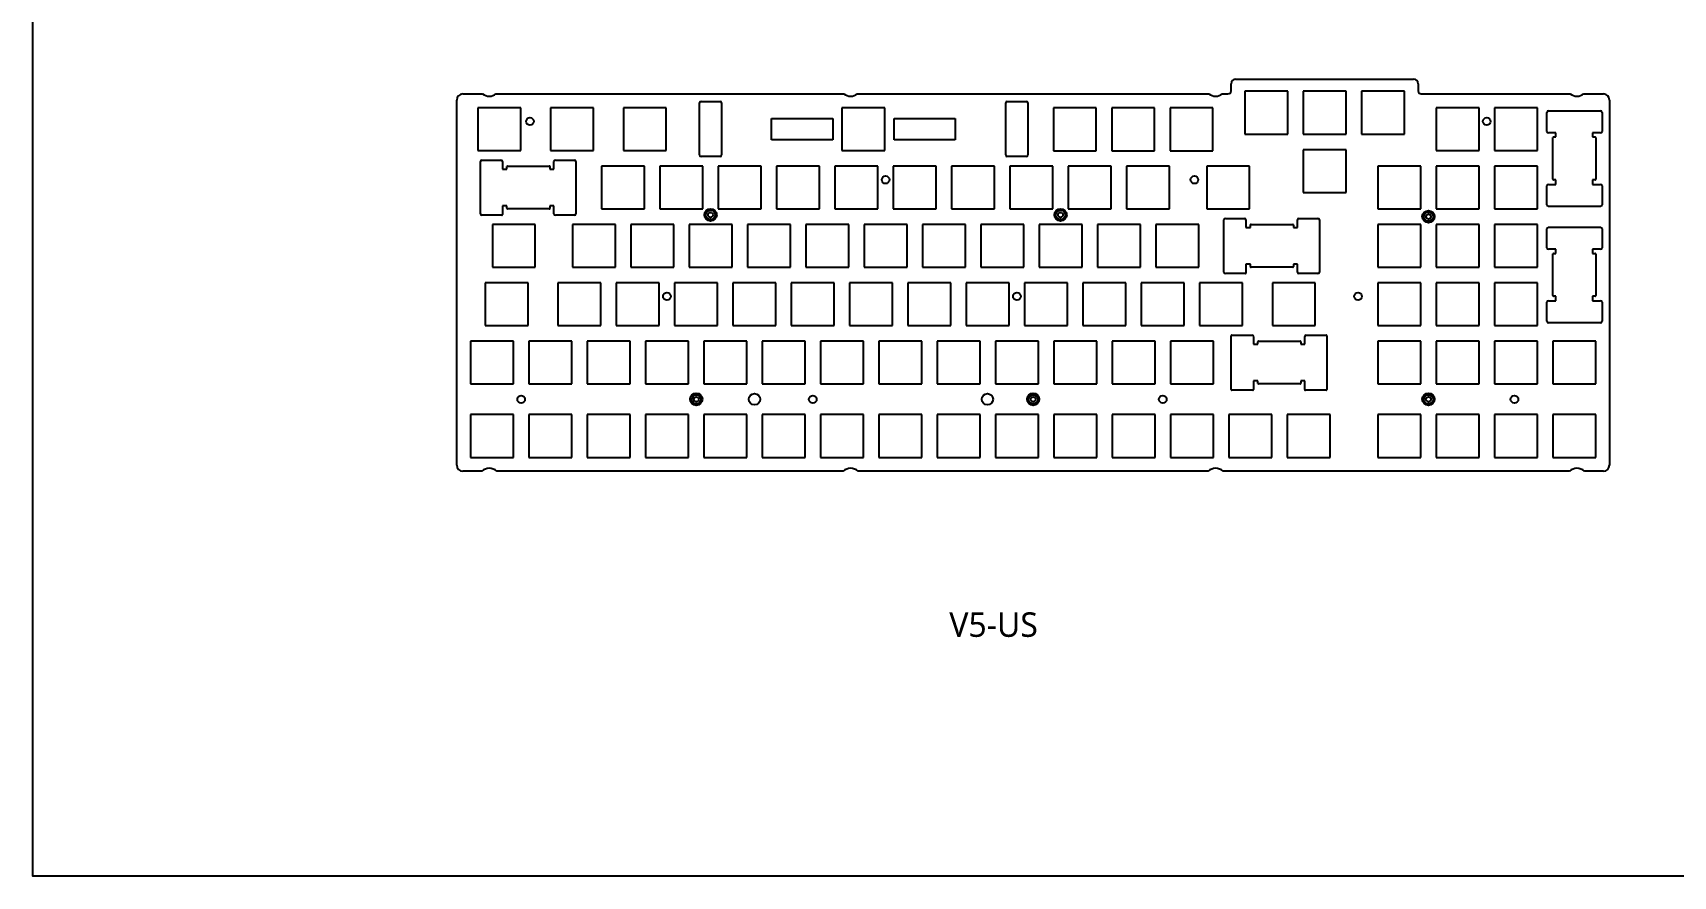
# Model space of a CAD drawing. Header units: millimetres. Extents: x -1930 to -997, y 85 to 636.
# Drawn here: x -1930 to -1394, y 85 to 360 of the extents above; entities that cross this region are included whole.
import ezdxf

# ---------------------------------------------------------------- set-up
doc = ezdxf.new("R2010")
doc.units = ezdxf.units.MM
doc.header["$LTSCALE"] = 30.734
doc.layers.get('0').update_dxf_attribs({"linetype": 'CONTINUOUS'})
doc.layers.add('dim', color=82, linetype='CONTINUOUS', lineweight=9)
doc.styles.add('ROMANC', font='romanc.shx', dxfattribs={"bigfont": 'gbcbig.shx'})

msp = doc.modelspace()

# ---------------------------------------------------------------- linework, layer by layer
at = {"color": 7, "linetype": 'Continuous'}
for p, q in [((-1538.594, 341.281), (-1538.594, 343.621)), ((-1537.094, 345.121), (-1478.994, 345.121)), ((-1477.494, 343.621), (-1477.494, 341.281)), ((-1791.456, 219.081), (-1791.456, 338.281)), ((-1789.456, 340.281), (-1783.014, 340.281)), ((-1778.649, 340.281), (-1665.014, 340.281)), ((-1711.673, 337.839), (-1705.473, 337.839)), ((-1660.649, 340.281), (-1545.814, 340.281)), ((-1611.673, 337.839), (-1605.473, 337.839)), ((-1541.449, 340.281), (-1539.594, 340.281)), ((-1520.094, 341.121), (-1534.094, 341.121)), ((-1534.094, 341.121), (-1534.094, 327.121)), ((-1520.094, 327.121), (-1520.094, 341.121)), ((-1501.044, 341.121), (-1515.044, 341.121)), ((-1515.044, 341.121), (-1515.044, 327.121)), ((-1501.044, 327.121), (-1501.044, 341.121)), ((-1481.994, 341.121), (-1495.994, 341.121)), ((-1495.994, 341.121), (-1495.994, 327.121)), ((-1481.994, 327.121), (-1481.994, 341.121)), ((-1476.494, 340.281), (-1427.814, 340.281)), ((-1423.449, 340.281), (-1417.006, 340.281)), ((-1415.006, 338.281), (-1415.006, 219.081)), ((-1784.586, 335.781), (-1784.586, 321.781)), ((-1770.586, 335.781), (-1784.586, 335.781)), ((-1770.586, 321.781), (-1770.586, 335.781)), ((-1760.821, 335.781), (-1760.821, 321.781)), ((-1746.821, 335.781), (-1760.821, 335.781)), ((-1746.821, 321.781), (-1746.821, 335.781)), ((-1737.056, 335.781), (-1737.056, 321.781)), ((-1723.056, 335.781), (-1737.056, 335.781)), ((-1723.056, 321.781), (-1723.056, 335.781)), ((-1712.173, 320.339), (-1712.173, 337.339)), ((-1704.973, 337.339), (-1704.973, 320.339)), ((-1688.651, 325.281), (-1688.651, 332.281)), ((-1688.651, 332.281), (-1668.651, 332.281)), ((-1668.651, 332.281), (-1668.651, 325.281)), ((-1665.651, 335.781), (-1665.651, 321.781)), ((-1651.651, 335.781), (-1665.651, 335.781)), ((-1651.651, 321.781), (-1651.651, 335.781)), ((-1648.651, 325.281), (-1648.651, 332.281)), ((-1648.651, 332.281), (-1628.651, 332.281)), ((-1628.651, 332.281), (-1628.651, 325.281)), ((-1612.173, 320.339), (-1612.173, 337.339)), ((-1604.973, 337.339), (-1604.973, 320.339)), ((-1596.626, 335.731), (-1596.626, 321.731)), ((-1582.626, 335.731), (-1596.626, 335.731)), ((-1582.626, 321.731), (-1582.626, 335.731)), ((-1577.576, 335.731), (-1577.576, 321.731)), ((-1563.576, 335.731), (-1577.576, 335.731)), ((-1563.576, 321.731), (-1563.576, 335.731)), ((-1558.526, 335.731), (-1558.526, 321.731)), ((-1544.526, 335.731), (-1558.526, 335.731)), ((-1544.526, 321.731), (-1544.526, 335.731)), ((-1457.606, 335.781), (-1471.606, 335.781)), ((-1471.606, 335.781), (-1471.606, 321.781)), ((-1457.606, 321.781), (-1457.606, 335.781)), ((-1438.556, 335.781), (-1452.556, 335.781)), ((-1452.556, 335.781), (-1452.556, 321.781)), ((-1438.556, 321.781), (-1438.556, 335.781)), ((-1435.448, 328.041), (-1435.448, 334.241)), ((-1434.948, 334.741), (-1417.948, 334.741)), ((-1417.448, 334.241), (-1417.448, 328.041)), ((-1534.094, 327.121), (-1520.094, 327.121)), ((-1515.044, 327.121), (-1501.044, 327.121)), ((-1495.994, 327.121), (-1481.994, 327.121)), ((-1432.506, 327.541), (-1434.948, 327.541)), ((-1432.506, 326.218), (-1432.506, 327.541)), ((-1417.948, 327.541), (-1420.506, 327.541)), ((-1420.506, 327.541), (-1420.506, 326.218)), ((-1784.586, 321.781), (-1770.586, 321.781)), ((-1760.821, 321.781), (-1746.821, 321.781)), ((-1737.056, 321.781), (-1723.056, 321.781)), ((-1668.651, 325.281), (-1688.651, 325.281)), ((-1665.651, 321.781), (-1651.651, 321.781)), ((-1628.651, 325.281), (-1648.651, 325.281)), ((-1596.626, 321.731), (-1582.626, 321.731)), ((-1577.576, 321.731), (-1563.576, 321.731)), ((-1558.526, 321.731), (-1544.526, 321.731)), ((-1501.044, 322.071), (-1515.044, 322.071)), ((-1515.044, 322.071), (-1515.044, 308.071)), ((-1501.044, 308.071), (-1501.044, 322.071)), ((-1471.606, 321.781), (-1457.606, 321.781)), ((-1452.556, 321.781), (-1438.556, 321.781)), ((-1433.506, 312.418), (-1433.506, 326.018)), ((-1433.306, 326.218), (-1432.506, 326.218)), ((-1420.506, 326.218), (-1419.706, 326.218)), ((-1419.506, 326.018), (-1419.506, 312.418)), ((-1783.734, 301.172), (-1783.734, 318.172)), ((-1783.234, 318.672), (-1777.034, 318.672)), ((-1776.534, 318.172), (-1776.534, 315.731)), ((-1775.056, 315.731), (-1775.056, 316.531)), ((-1774.856, 316.731), (-1761.256, 316.731)), ((-1761.056, 316.531), (-1761.056, 315.731)), ((-1759.734, 315.731), (-1759.734, 318.172)), ((-1759.234, 318.672), (-1753.034, 318.672)), ((-1752.534, 318.172), (-1752.534, 301.172)), ((-1744.151, 316.731), (-1744.151, 302.731)), ((-1730.151, 316.731), (-1744.151, 316.731)), ((-1730.151, 302.731), (-1730.151, 316.731)), ((-1725.101, 316.731), (-1725.101, 302.731)), ((-1711.101, 316.731), (-1725.101, 316.731)), ((-1705.473, 319.839), (-1711.673, 319.839)), ((-1711.101, 302.731), (-1711.101, 316.731)), ((-1706.051, 316.731), (-1706.051, 302.731)), ((-1692.051, 316.731), (-1706.051, 316.731)), ((-1692.051, 302.731), (-1692.051, 316.731)), ((-1687.001, 316.731), (-1687.001, 302.731)), ((-1673.001, 316.731), (-1687.001, 316.731)), ((-1673.001, 302.731), (-1673.001, 316.731)), ((-1667.951, 316.731), (-1667.951, 302.731)), ((-1653.951, 316.731), (-1667.951, 316.731)), ((-1653.951, 302.731), (-1653.951, 316.731)), ((-1648.901, 316.731), (-1648.901, 302.731)), ((-1634.901, 316.731), (-1648.901, 316.731)), ((-1634.901, 302.731), (-1634.901, 316.731)), ((-1629.851, 316.731), (-1629.851, 302.731)), ((-1615.851, 316.731), (-1629.851, 316.731)), ((-1615.851, 302.731), (-1615.851, 316.731)), ((-1605.473, 319.839), (-1611.673, 319.839)), ((-1610.801, 316.731), (-1610.801, 302.731)), ((-1596.801, 316.731), (-1610.801, 316.731)), ((-1596.801, 302.731), (-1596.801, 316.731)), ((-1591.751, 316.731), (-1591.751, 302.731)), ((-1577.751, 316.731), (-1591.751, 316.731)), ((-1577.751, 302.731), (-1577.751, 316.731)), ((-1572.701, 316.731), (-1572.701, 302.731)), ((-1558.701, 316.731), (-1572.701, 316.731)), ((-1558.701, 302.731), (-1558.701, 316.731)), ((-1532.556, 316.731), (-1546.556, 316.731)), ((-1546.556, 316.731), (-1546.556, 302.731)), ((-1532.556, 302.731), (-1532.556, 316.731)), ((-1476.656, 316.731), (-1490.656, 316.731)), ((-1490.656, 316.731), (-1490.656, 302.731)), ((-1476.656, 302.731), (-1476.656, 316.731)), ((-1457.606, 316.731), (-1471.606, 316.731)), ((-1471.606, 316.731), (-1471.606, 302.731)), ((-1457.606, 302.731), (-1457.606, 316.731)), ((-1438.556, 316.731), (-1452.556, 316.731)), ((-1452.556, 316.731), (-1452.556, 302.731)), ((-1438.556, 302.731), (-1438.556, 316.731)), ((-1776.534, 315.731), (-1775.056, 315.731)), ((-1761.056, 315.731), (-1759.734, 315.731)), ((-1434.948, 310.741), (-1432.506, 310.741)), ((-1432.506, 312.218), (-1433.306, 312.218)), ((-1432.506, 310.741), (-1432.506, 312.218)), ((-1419.706, 312.218), (-1420.506, 312.218)), ((-1420.506, 312.218), (-1420.506, 310.741)), ((-1420.506, 310.741), (-1417.948, 310.741)), ((-1515.044, 308.071), (-1501.044, 308.071)), ((-1435.448, 304.041), (-1435.448, 310.241)), ((-1417.448, 310.241), (-1417.448, 304.041)), ((-1776.734, 300.672), (-1783.234, 300.672)), ((-1776.534, 303.731), (-1776.534, 300.872)), ((-1775.056, 303.731), (-1776.534, 303.731)), ((-1775.056, 302.931), (-1775.056, 303.731)), ((-1761.256, 302.731), (-1774.856, 302.731)), ((-1761.056, 303.731), (-1761.056, 302.931)), ((-1759.734, 303.731), (-1761.056, 303.731)), ((-1759.734, 301.172), (-1759.734, 303.731)), ((-1753.034, 300.672), (-1759.234, 300.672)), ((-1744.151, 302.731), (-1730.151, 302.731)), ((-1725.101, 302.731), (-1711.101, 302.731)), ((-1706.051, 302.731), (-1692.051, 302.731)), ((-1687.001, 302.731), (-1673.001, 302.731)), ((-1667.951, 302.731), (-1653.951, 302.731)), ((-1648.901, 302.731), (-1634.901, 302.731)), ((-1629.851, 302.731), (-1615.851, 302.731)), ((-1610.801, 302.731), (-1596.801, 302.731)), ((-1591.751, 302.731), (-1577.751, 302.731)), ((-1572.701, 302.731), (-1558.701, 302.731)), ((-1546.556, 302.731), (-1532.556, 302.731)), ((-1490.656, 302.731), (-1476.656, 302.731)), ((-1471.606, 302.731), (-1457.606, 302.731)), ((-1452.556, 302.731), (-1438.556, 302.731)), ((-1417.948, 303.541), (-1434.948, 303.541)), ((-1779.806, 297.681), (-1779.806, 283.681)), ((-1765.806, 297.681), (-1779.806, 297.681)), ((-1765.806, 283.681), (-1765.806, 297.681)), ((-1753.661, 297.681), (-1753.661, 283.681)), ((-1739.661, 297.681), (-1753.661, 297.681)), ((-1739.661, 283.681), (-1739.661, 297.681)), ((-1734.611, 297.681), (-1734.611, 283.681)), ((-1720.611, 297.681), (-1734.611, 297.681)), ((-1720.611, 283.681), (-1720.611, 297.681)), ((-1715.561, 297.681), (-1715.561, 283.681)), ((-1701.561, 297.681), (-1715.561, 297.681)), ((-1701.561, 283.681), (-1701.561, 297.681)), ((-1696.511, 297.681), (-1696.511, 283.681)), ((-1682.511, 297.681), (-1696.511, 297.681)), ((-1682.511, 283.681), (-1682.511, 297.681)), ((-1677.461, 297.681), (-1677.461, 283.681)), ((-1663.461, 297.681), (-1677.461, 297.681)), ((-1663.461, 283.681), (-1663.461, 297.681)), ((-1658.411, 297.681), (-1658.411, 283.681)), ((-1644.411, 297.681), (-1658.411, 297.681)), ((-1644.411, 283.681), (-1644.411, 297.681)), ((-1639.361, 297.681), (-1639.361, 283.681)), ((-1625.361, 297.681), (-1639.361, 297.681)), ((-1625.361, 283.681), (-1625.361, 297.681)), ((-1620.311, 297.681), (-1620.311, 283.681)), ((-1606.311, 297.681), (-1620.311, 297.681)), ((-1606.311, 283.681), (-1606.311, 297.681)), ((-1601.261, 297.681), (-1601.261, 283.681)), ((-1587.261, 297.681), (-1601.261, 297.681)), ((-1587.261, 283.681), (-1587.261, 297.681)), ((-1582.211, 297.681), (-1582.211, 283.681)), ((-1568.211, 297.681), (-1582.211, 297.681)), ((-1568.211, 283.681), (-1568.211, 297.681)), ((-1549.161, 297.681), (-1563.161, 297.681)), ((-1563.161, 297.681), (-1563.161, 283.681)), ((-1549.161, 283.681), (-1549.161, 297.681)), ((-1540.924, 282.122), (-1540.924, 299.122)), ((-1540.424, 299.622), (-1534.224, 299.622)), ((-1533.724, 299.122), (-1533.724, 296.681)), ((-1533.724, 296.681), (-1532.246, 296.681)), ((-1532.246, 296.681), (-1532.246, 297.481)), ((-1532.046, 297.681), (-1518.446, 297.681)), ((-1518.246, 297.481), (-1518.246, 296.681)), ((-1518.246, 296.681), (-1516.924, 296.681)), ((-1516.924, 296.681), (-1516.924, 299.122)), ((-1516.424, 299.622), (-1510.224, 299.622)), ((-1509.724, 299.122), (-1509.724, 282.122)), ((-1476.656, 297.681), (-1490.656, 297.681)), ((-1490.656, 297.681), (-1490.656, 283.681)), ((-1476.656, 283.681), (-1476.656, 297.681)), ((-1457.606, 297.681), (-1471.606, 297.681)), ((-1471.606, 297.681), (-1471.606, 283.681)), ((-1457.606, 283.681), (-1457.606, 297.681)), ((-1438.556, 297.681), (-1452.556, 297.681)), ((-1452.556, 297.681), (-1452.556, 283.681)), ((-1438.556, 283.681), (-1438.556, 297.681)), ((-1435.448, 290.041), (-1435.448, 296.241)), ((-1434.948, 296.741), (-1417.948, 296.741)), ((-1417.448, 296.241), (-1417.448, 290.041)), ((-1432.506, 289.541), (-1434.948, 289.541)), ((-1432.506, 288.218), (-1432.506, 289.541)), ((-1417.948, 289.541), (-1420.506, 289.541)), ((-1420.506, 289.541), (-1420.506, 288.218)), ((-1532.246, 284.681), (-1533.724, 284.681)), ((-1533.724, 284.681), (-1533.724, 281.822)), ((-1532.246, 283.881), (-1532.246, 284.681)), ((-1516.924, 284.681), (-1518.246, 284.681)), ((-1518.246, 284.681), (-1518.246, 283.881)), ((-1516.924, 282.122), (-1516.924, 284.681)), ((-1433.506, 274.418), (-1433.506, 288.018)), ((-1433.306, 288.218), (-1432.506, 288.218)), ((-1420.506, 288.218), (-1419.706, 288.218)), ((-1419.506, 288.018), (-1419.506, 274.418)), ((-1782.191, 278.631), (-1782.191, 264.631)), ((-1768.191, 278.631), (-1782.191, 278.631)), ((-1779.806, 283.681), (-1765.806, 283.681)), ((-1768.191, 264.631), (-1768.191, 278.631)), ((-1758.426, 278.631), (-1758.426, 264.631)), ((-1744.426, 278.631), (-1758.426, 278.631)), ((-1753.661, 283.681), (-1739.661, 283.681)), ((-1744.426, 264.631), (-1744.426, 278.631)), ((-1739.376, 278.631), (-1739.376, 264.631)), ((-1725.376, 278.631), (-1739.376, 278.631)), ((-1734.611, 283.681), (-1720.611, 283.681)), ((-1725.376, 264.631), (-1725.376, 278.631)), ((-1720.326, 278.631), (-1720.326, 264.631)), ((-1706.326, 278.631), (-1720.326, 278.631)), ((-1715.561, 283.681), (-1701.561, 283.681)), ((-1706.326, 264.631), (-1706.326, 278.631)), ((-1701.276, 278.631), (-1701.276, 264.631)), ((-1687.276, 278.631), (-1701.276, 278.631)), ((-1696.511, 283.681), (-1682.511, 283.681)), ((-1687.276, 264.631), (-1687.276, 278.631)), ((-1682.226, 278.631), (-1682.226, 264.631)), ((-1668.226, 278.631), (-1682.226, 278.631)), ((-1677.461, 283.681), (-1663.461, 283.681)), ((-1668.226, 264.631), (-1668.226, 278.631)), ((-1663.176, 278.631), (-1663.176, 264.631)), ((-1649.176, 278.631), (-1663.176, 278.631)), ((-1658.411, 283.681), (-1644.411, 283.681)), ((-1649.176, 264.631), (-1649.176, 278.631)), ((-1644.126, 278.631), (-1644.126, 264.631)), ((-1630.126, 278.631), (-1644.126, 278.631)), ((-1639.361, 283.681), (-1625.361, 283.681)), ((-1630.126, 264.631), (-1630.126, 278.631)), ((-1625.076, 278.631), (-1625.076, 264.631)), ((-1611.076, 278.631), (-1625.076, 278.631)), ((-1620.311, 283.681), (-1606.311, 283.681)), ((-1611.076, 264.631), (-1611.076, 278.631)), ((-1606.026, 278.631), (-1606.026, 264.631)), ((-1592.026, 278.631), (-1606.026, 278.631)), ((-1601.261, 283.681), (-1587.261, 283.681)), ((-1592.026, 264.631), (-1592.026, 278.631)), ((-1572.976, 278.631), (-1586.976, 278.631)), ((-1586.976, 278.631), (-1586.976, 264.631)), ((-1582.211, 283.681), (-1568.211, 283.681)), ((-1572.976, 264.631), (-1572.976, 278.631)), ((-1553.926, 278.631), (-1567.926, 278.631)), ((-1567.926, 278.631), (-1567.926, 264.631)), ((-1563.161, 283.681), (-1549.161, 283.681)), ((-1553.926, 264.631), (-1553.926, 278.631)), ((-1534.876, 278.631), (-1548.876, 278.631)), ((-1548.876, 278.631), (-1548.876, 264.631)), ((-1533.924, 281.622), (-1540.424, 281.622)), ((-1534.876, 264.631), (-1534.876, 278.631)), ((-1518.446, 283.681), (-1532.046, 283.681)), ((-1511.106, 278.631), (-1525.106, 278.631)), ((-1525.106, 278.631), (-1525.106, 264.631)), ((-1510.224, 281.622), (-1516.424, 281.622)), ((-1511.106, 264.631), (-1511.106, 278.631)), ((-1490.656, 283.681), (-1476.656, 283.681)), ((-1476.656, 278.631), (-1490.656, 278.631)), ((-1490.656, 278.631), (-1490.656, 264.631)), ((-1476.656, 264.631), (-1476.656, 278.631)), ((-1471.606, 283.681), (-1457.606, 283.681)), ((-1457.606, 278.631), (-1471.606, 278.631)), ((-1471.606, 278.631), (-1471.606, 264.631)), ((-1457.606, 264.631), (-1457.606, 278.631)), ((-1452.556, 283.681), (-1438.556, 283.681)), ((-1438.556, 278.631), (-1452.556, 278.631)), ((-1452.556, 278.631), (-1452.556, 264.631)), ((-1438.556, 264.631), (-1438.556, 278.631)), ((-1432.506, 274.218), (-1433.306, 274.218)), ((-1432.506, 272.741), (-1432.506, 274.218)), ((-1419.706, 274.218), (-1420.506, 274.218)), ((-1420.506, 274.218), (-1420.506, 272.741)), ((-1435.448, 266.041), (-1435.448, 272.241)), ((-1434.948, 272.741), (-1432.506, 272.741)), ((-1420.506, 272.741), (-1417.948, 272.741)), ((-1417.448, 272.241), (-1417.448, 266.041)), ((-1782.191, 264.631), (-1768.191, 264.631)), ((-1758.426, 264.631), (-1744.426, 264.631)), ((-1739.376, 264.631), (-1725.376, 264.631)), ((-1720.326, 264.631), (-1706.326, 264.631)), ((-1701.276, 264.631), (-1687.276, 264.631)), ((-1682.226, 264.631), (-1668.226, 264.631)), ((-1663.176, 264.631), (-1649.176, 264.631)), ((-1644.126, 264.631), (-1630.126, 264.631)), ((-1625.076, 264.631), (-1611.076, 264.631)), ((-1606.026, 264.631), (-1592.026, 264.631)), ((-1586.976, 264.631), (-1572.976, 264.631)), ((-1567.926, 264.631), (-1553.926, 264.631)), ((-1548.876, 264.631), (-1534.876, 264.631)), ((-1525.106, 264.631), (-1511.106, 264.631)), ((-1490.656, 264.631), (-1476.656, 264.631)), ((-1471.606, 264.631), (-1457.606, 264.631)), ((-1452.556, 264.631), (-1438.556, 264.631)), ((-1417.948, 265.541), (-1434.948, 265.541)), ((-1786.956, 259.581), (-1786.956, 245.581)), ((-1772.956, 259.581), (-1786.956, 259.581)), ((-1772.956, 245.581), (-1772.956, 259.581)), ((-1767.906, 259.581), (-1767.906, 245.581)), ((-1753.906, 259.581), (-1767.906, 259.581)), ((-1753.906, 245.581), (-1753.906, 259.581)), ((-1748.856, 259.581), (-1748.856, 245.581)), ((-1734.856, 259.581), (-1748.856, 259.581)), ((-1734.856, 245.581), (-1734.856, 259.581)), ((-1729.806, 259.581), (-1729.806, 245.581)), ((-1715.806, 259.581), (-1729.806, 259.581)), ((-1715.806, 245.581), (-1715.806, 259.581)), ((-1710.756, 259.581), (-1710.756, 245.581)), ((-1696.756, 259.581), (-1710.756, 259.581)), ((-1696.756, 245.581), (-1696.756, 259.581)), ((-1691.706, 259.581), (-1691.706, 245.581)), ((-1677.706, 259.581), (-1691.706, 259.581)), ((-1677.706, 245.581), (-1677.706, 259.581)), ((-1672.656, 259.581), (-1672.656, 245.581)), ((-1658.656, 259.581), (-1672.656, 259.581)), ((-1658.656, 245.581), (-1658.656, 259.581)), ((-1653.606, 259.581), (-1653.606, 245.581)), ((-1639.606, 259.581), (-1653.606, 259.581)), ((-1639.606, 245.581), (-1639.606, 259.581)), ((-1634.556, 259.581), (-1634.556, 245.581)), ((-1620.556, 259.581), (-1634.556, 259.581)), ((-1620.556, 245.581), (-1620.556, 259.581)), ((-1615.506, 259.581), (-1615.506, 245.581)), ((-1601.506, 259.581), (-1615.506, 259.581)), ((-1601.506, 245.581), (-1601.506, 259.581)), ((-1582.456, 259.581), (-1596.456, 259.581)), ((-1596.456, 259.581), (-1596.456, 245.581)), ((-1582.456, 245.581), (-1582.456, 259.581)), ((-1563.406, 259.581), (-1577.406, 259.581)), ((-1577.406, 259.581), (-1577.406, 245.581)), ((-1563.406, 245.581), (-1563.406, 259.581)), ((-1544.356, 259.581), (-1558.356, 259.581)), ((-1558.356, 259.581), (-1558.356, 245.581)), ((-1544.356, 245.581), (-1544.356, 259.581)), ((-1538.509, 243.722), (-1538.509, 261.322)), ((-1538.309, 261.522), (-1531.809, 261.522)), ((-1531.309, 261.022), (-1531.309, 258.581)), ((-1531.309, 258.581), (-1529.831, 258.581)), ((-1529.831, 258.581), (-1529.831, 259.381)), ((-1529.631, 259.581), (-1516.031, 259.581)), ((-1515.831, 259.381), (-1515.831, 258.581)), ((-1515.831, 258.581), (-1514.509, 258.581)), ((-1514.509, 258.581), (-1514.509, 261.022)), ((-1514.009, 261.522), (-1507.509, 261.522)), ((-1507.309, 261.322), (-1507.309, 243.722)), ((-1476.656, 259.581), (-1490.656, 259.581)), ((-1490.656, 259.581), (-1490.656, 245.581)), ((-1476.656, 245.581), (-1476.656, 259.581)), ((-1457.606, 259.581), (-1471.606, 259.581)), ((-1471.606, 259.581), (-1471.606, 245.581)), ((-1457.606, 245.581), (-1457.606, 259.581)), ((-1438.556, 259.581), (-1452.556, 259.581)), ((-1452.556, 259.581), (-1452.556, 245.581)), ((-1438.556, 245.581), (-1438.556, 259.581)), ((-1419.506, 259.581), (-1433.506, 259.581)), ((-1433.506, 259.581), (-1433.506, 245.581)), ((-1419.506, 245.581), (-1419.506, 259.581)), ((-1529.831, 246.581), (-1531.309, 246.581)), ((-1531.309, 246.581), (-1531.309, 243.722)), ((-1529.831, 245.781), (-1529.831, 246.581)), ((-1514.509, 246.581), (-1515.831, 246.581)), ((-1515.831, 246.581), (-1515.831, 245.781)), ((-1514.509, 243.722), (-1514.509, 246.581)), ((-1786.956, 245.581), (-1772.956, 245.581)), ((-1767.906, 245.581), (-1753.906, 245.581)), ((-1748.856, 245.581), (-1734.856, 245.581)), ((-1729.806, 245.581), (-1715.806, 245.581)), ((-1710.756, 245.581), (-1696.756, 245.581)), ((-1691.706, 245.581), (-1677.706, 245.581)), ((-1672.656, 245.581), (-1658.656, 245.581)), ((-1653.606, 245.581), (-1639.606, 245.581)), ((-1634.556, 245.581), (-1620.556, 245.581)), ((-1615.506, 245.581), (-1601.506, 245.581)), ((-1596.456, 245.581), (-1582.456, 245.581)), ((-1577.406, 245.581), (-1563.406, 245.581)), ((-1558.356, 245.581), (-1544.356, 245.581)), ((-1531.509, 243.522), (-1538.309, 243.522)), ((-1516.031, 245.581), (-1529.631, 245.581)), ((-1507.509, 243.522), (-1514.309, 243.522)), ((-1490.656, 245.581), (-1476.656, 245.581)), ((-1471.606, 245.581), (-1457.606, 245.581)), ((-1452.556, 245.581), (-1438.556, 245.581)), ((-1433.506, 245.581), (-1419.506, 245.581)), ((-1786.956, 235.581), (-1786.956, 221.581)), ((-1772.956, 235.581), (-1786.956, 235.581)), ((-1772.956, 221.581), (-1772.956, 235.581)), ((-1767.906, 235.581), (-1767.906, 221.581)), ((-1753.906, 235.581), (-1767.906, 235.581)), ((-1753.906, 221.581), (-1753.906, 235.581)), ((-1748.856, 235.581), (-1748.856, 221.581)), ((-1734.856, 235.581), (-1748.856, 235.581)), ((-1734.856, 221.581), (-1734.856, 235.581)), ((-1729.806, 235.581), (-1729.806, 221.581)), ((-1715.806, 235.581), (-1729.806, 235.581)), ((-1715.806, 221.581), (-1715.806, 235.581)), ((-1710.756, 235.581), (-1710.756, 221.581)), ((-1696.756, 235.581), (-1710.756, 235.581)), ((-1696.756, 221.581), (-1696.756, 235.581)), ((-1691.706, 235.581), (-1691.706, 221.581)), ((-1677.706, 235.581), (-1691.706, 235.581)), ((-1677.706, 221.581), (-1677.706, 235.581)), ((-1672.656, 235.581), (-1672.656, 221.581)), ((-1658.656, 235.581), (-1672.656, 235.581)), ((-1658.656, 221.581), (-1658.656, 235.581)), ((-1653.606, 235.581), (-1653.606, 221.581)), ((-1639.606, 235.581), (-1653.606, 235.581)), ((-1639.606, 221.581), (-1639.606, 235.581)), ((-1620.556, 235.581), (-1634.556, 235.581)), ((-1634.556, 235.581), (-1634.556, 221.581)), ((-1620.556, 221.581), (-1620.556, 235.581)), ((-1601.506, 235.581), (-1615.506, 235.581)), ((-1615.506, 235.581), (-1615.506, 221.581)), ((-1601.506, 221.581), (-1601.506, 235.581)), ((-1582.456, 235.581), (-1596.456, 235.581)), ((-1596.456, 235.581), (-1596.456, 221.581)), ((-1582.456, 221.581), (-1582.456, 235.581)), ((-1563.406, 235.581), (-1577.406, 235.581)), ((-1577.406, 235.581), (-1577.406, 221.581)), ((-1563.406, 221.581), (-1563.406, 235.581)), ((-1544.356, 235.581), (-1558.356, 235.581)), ((-1558.356, 235.581), (-1558.356, 221.581)), ((-1544.356, 221.581), (-1544.356, 235.581)), ((-1525.306, 235.581), (-1539.306, 235.581)), ((-1539.306, 235.581), (-1539.306, 221.581)), ((-1525.306, 221.581), (-1525.306, 235.581)), ((-1506.256, 235.581), (-1520.256, 235.581)), ((-1520.256, 235.581), (-1520.256, 221.581)), ((-1506.256, 221.581), (-1506.256, 235.581)), ((-1476.656, 235.581), (-1490.656, 235.581)), ((-1490.656, 235.581), (-1490.656, 221.581)), ((-1476.656, 221.581), (-1476.656, 235.581)), ((-1457.606, 235.581), (-1471.606, 235.581)), ((-1471.606, 235.581), (-1471.606, 221.581)), ((-1457.606, 221.581), (-1457.606, 235.581)), ((-1438.556, 235.581), (-1452.556, 235.581)), ((-1452.556, 235.581), (-1452.556, 221.581)), ((-1438.556, 221.581), (-1438.556, 235.581)), ((-1419.506, 235.581), (-1433.506, 235.581)), ((-1433.506, 235.581), (-1433.506, 221.581)), ((-1419.506, 221.581), (-1419.506, 235.581)), ((-1786.956, 221.581), (-1772.956, 221.581)), ((-1767.906, 221.581), (-1753.906, 221.581)), ((-1748.856, 221.581), (-1734.856, 221.581)), ((-1729.806, 221.581), (-1715.806, 221.581)), ((-1710.756, 221.581), (-1696.756, 221.581)), ((-1691.706, 221.581), (-1677.706, 221.581)), ((-1672.656, 221.581), (-1658.656, 221.581)), ((-1653.606, 221.581), (-1639.606, 221.581)), ((-1634.556, 221.581), (-1620.556, 221.581)), ((-1615.506, 221.581), (-1601.506, 221.581)), ((-1596.456, 221.581), (-1582.456, 221.581)), ((-1577.406, 221.581), (-1563.406, 221.581)), ((-1558.356, 221.581), (-1544.356, 221.581)), ((-1539.306, 221.581), (-1525.306, 221.581)), ((-1520.256, 221.581), (-1506.256, 221.581)), ((-1490.656, 221.581), (-1476.656, 221.581)), ((-1471.606, 221.581), (-1457.606, 221.581)), ((-1452.556, 221.581), (-1438.556, 221.581)), ((-1433.506, 221.581), (-1419.506, 221.581)), ((-1783.249, 217.081), (-1789.456, 217.081)), ((-1665.249, 217.081), (-1778.414, 217.081)), ((-1546.049, 217.081), (-1660.414, 217.081)), ((-1428.049, 217.081), (-1541.214, 217.081)), ((-1417.006, 217.081), (-1423.214, 217.081))]:
    msp.add_line(p, q, dxfattribs=at)
msp.add_lwpolyline([(-1929.913, 635.585), (-997.291, 635.585), (-997.291, 84.868), (-1929.913, 84.868)], close=True)
for centre, radius in [((-1767.586, 331.281), 1.25), ((-1455.076, 331.281), 1.25), ((-1651.421, 312.231), 1.25), ((-1550.556, 312.231), 1.25), ((-1708.576, 300.781), 2), ((-1708.576, 300.781), 1.5), ((-1708.576, 300.781), 0.8), ((-1594.276, 300.781), 2), ((-1594.276, 300.781), 1.5), ((-1594.276, 300.781), 0.8), ((-1474.131, 300.206), 2), ((-1474.131, 300.206), 1.5), ((-1474.131, 300.206), 0.8), ((-1722.846, 274.181), 1.25), ((-1608.546, 274.181), 1.25), ((-1497.106, 274.181), 1.25), ((-1770.426, 240.581), 1.25), ((-1713.231, 240.581), 2), ((-1713.231, 240.581), 1.5), ((-1713.231, 240.581), 0.8), ((-1694.231, 240.581), 1.85), ((-1675.176, 240.581), 1.25), ((-1618.169, 240.581), 1.85), ((-1603.231, 240.581), 2), ((-1603.231, 240.581), 1.5), ((-1603.231, 240.581), 0.8), ((-1560.876, 240.581), 1.25), ((-1474.131, 240.581), 2), ((-1474.131, 240.581), 1.5), ((-1474.131, 240.581), 0.8), ((-1446.031, 240.581), 1.25)]:
    msp.add_circle(centre, radius, dxfattribs=at)
for centre, radius, start, end in [((-1537.094, 343.621), 1.5, 90, 180), ((-1478.994, 343.621), 1.5, 0, 90), ((-1789.456, 338.281), 2, 90, 180), ((-1780.831, 343.081), 3.55, 232.06727, 307.93273), ((-1711.673, 337.339), 0.5, 90, 180), ((-1705.473, 337.339), 0.5, 0, 90), ((-1662.831, 343.081), 3.55, 232.06727, 307.93273), ((-1611.673, 337.339), 0.5, 90, 180), ((-1605.473, 337.339), 0.5, 0, 90), ((-1543.631, 343.081), 3.55, 232.06727, 307.93273), ((-1539.594, 341.281), 1, 270, 0), ((-1476.494, 341.281), 1, 180, 270), ((-1425.631, 343.081), 3.55, 232.06727, 307.93273), ((-1417.006, 338.281), 2, 0, 90), ((-1434.948, 334.241), 0.5, 90, 180), ((-1417.948, 334.241), 0.5, 0, 90), ((-1434.948, 328.041), 0.5, 180, 270), ((-1417.948, 328.041), 0.5, 270, 0), ((-1433.306, 326.018), 0.2, 90, 180), ((-1419.706, 326.018), 0.2, 0, 90), ((-1783.234, 318.172), 0.5, 90, 180), ((-1777.034, 318.172), 0.5, 0, 90), ((-1774.856, 316.531), 0.2, 90, 180), ((-1761.256, 316.531), 0.2, 0, 90), ((-1759.234, 318.172), 0.5, 90, 180), ((-1753.034, 318.172), 0.5, 0, 90), ((-1711.673, 320.339), 0.5, 180, 270), ((-1705.473, 320.339), 0.5, 270, 0), ((-1611.673, 320.339), 0.5, 180, 270), ((-1605.473, 320.339), 0.5, 270, 0), ((-1434.948, 310.241), 0.5, 90, 180), ((-1433.306, 312.418), 0.2, 180, 270), ((-1419.706, 312.418), 0.2, 270, 0), ((-1417.948, 310.241), 0.5, 0, 90), ((-1783.234, 301.172), 0.5, 180, 270), ((-1776.734, 300.872), 0.2, 270, 0), ((-1774.856, 302.931), 0.2, 180, 270), ((-1761.256, 302.931), 0.2, 270, 0), ((-1759.234, 301.172), 0.5, 180, 270), ((-1753.034, 301.172), 0.5, 270, 0), ((-1434.948, 304.041), 0.5, 180, 270), ((-1417.948, 304.041), 0.5, 270, 0), ((-1540.424, 299.122), 0.5, 90, 180), ((-1534.224, 299.122), 0.5, 0, 90), ((-1532.046, 297.481), 0.2, 90, 180), ((-1518.446, 297.481), 0.2, 0, 90), ((-1516.424, 299.122), 0.5, 90, 180), ((-1510.224, 299.122), 0.5, 0, 90), ((-1434.948, 296.241), 0.5, 90, 180), ((-1417.948, 296.241), 0.5, 0, 90), ((-1434.948, 290.041), 0.5, 180, 270), ((-1417.948, 290.041), 0.5, 270, 0), ((-1433.306, 288.018), 0.2, 90, 180), ((-1419.706, 288.018), 0.2, 0, 90), ((-1540.424, 282.122), 0.5, 180, 270), ((-1533.924, 281.822), 0.2, 270, 0), ((-1532.046, 283.881), 0.2, 180, 270), ((-1518.446, 283.881), 0.2, 270, 0), ((-1516.424, 282.122), 0.5, 180, 270), ((-1510.224, 282.122), 0.5, 270, 0), ((-1433.306, 274.418), 0.2, 180, 270), ((-1419.706, 274.418), 0.2, 270, 0), ((-1434.948, 272.241), 0.5, 90, 180), ((-1417.948, 272.241), 0.5, 0, 90), ((-1434.948, 266.041), 0.5, 180, 270), ((-1417.948, 266.041), 0.5, 270, 0), ((-1538.309, 261.322), 0.2, 90, 180), ((-1531.809, 261.022), 0.5, 0, 90), ((-1529.631, 259.381), 0.2, 90, 180), ((-1516.031, 259.381), 0.2, 0, 90), ((-1514.009, 261.022), 0.5, 90, 180), ((-1507.509, 261.322), 0.2, 0, 90), ((-1538.309, 243.722), 0.2, 180, 270), ((-1531.509, 243.722), 0.2, 270, 0), ((-1529.631, 245.781), 0.2, 180, 270), ((-1516.031, 245.781), 0.2, 270, 0), ((-1514.309, 243.722), 0.2, 180, 270), ((-1507.509, 243.722), 0.2, 270, 0), ((-1789.456, 219.081), 2, 180, 270), ((-1780.831, 214.481), 3.55, 47.08756, 132.91244), ((-1662.831, 214.481), 3.55, 47.08756, 132.91244), ((-1543.631, 214.481), 3.55, 47.08756, 132.91244), ((-1425.631, 214.481), 3.55, 47.08756, 132.91244), ((-1417.006, 219.081), 2, 270, 0)]:
    msp.add_arc(centre, radius, start, end, dxfattribs=at)

# ---------------------------------------------------------------- texts
at = {"layer": 'dim', "color": 42, "insert": (-1630.605, 171.007), "char_height": 8, "attachment_point": 1, "style": 'ROMANC'}
msp.add_mtext('{\\fMicrosoft YaHei|b0|i0|c134|p34;\\C6;V5-US}', dxfattribs=at)

doc.saveas('drawing.dxf')
